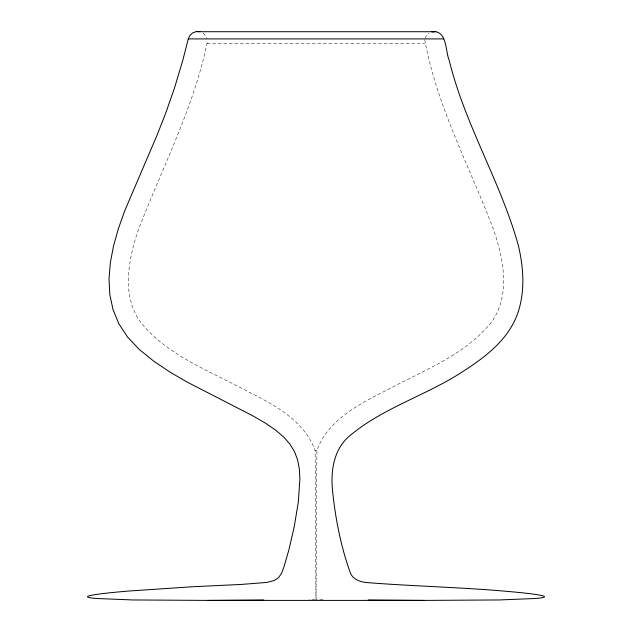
<?xml version="1.0" encoding="UTF-8"?>
<svg xmlns="http://www.w3.org/2000/svg" width="632" height="632" viewBox="0 0 632 632"><rect width="100%" height="100%" fill="white"/><g stroke="black" fill="none" stroke-linecap="round" stroke-linejoin="round"><path stroke-width="0.47" stroke-dasharray="3.16 2.37" d="M424.759 39.737C436.902 107.013 470.311 167.63 494.082 231.107C503.562 259.744 510.522 294.883 491.941 321.506C466.037 354.433 424.933 369.807 389.012 388.98C360.959 403.342 328.522 418.661 316.909 450.411L316 599.555L309.111 599.61M322.889 599.61L316 599.555L315.123 450.411C303.455 418.708 271.065 403.311 242.988 388.98C207.067 369.807 165.963 354.433 140.059 321.506C121.478 294.883 128.438 259.744 137.918 231.107C161.595 168.776 193.21 109.146 207.083 43.379L207.201 40.646M425.304 38.252L426.126 36.024L428.867 33.164M207.083 43.379L424.917 43.379M315.115 450.411L316.885 450.411M203.133 33.164L205.874 36.024L206.688 38.252"/><path stroke-width="0.95" d="M199.594 31.6L196.197 31.6L192.562 32.959L189.75 35.629L188.289 38.907L182.759 60.474L174.448 88.156L165.718 113.096L156.823 135.714L124.417 211.554L118.318 228.895L113.539 245.943L110.347 262.628L109.012 278.831L109.802 294.48L112.986 309.475L118.84 323.726L127.632 337.132L139.475 349.63L153.829 361.259L169.976 372.074L187.23 382.131L253.211 416.022L265.582 423.227L275.718 430.195L283.808 437.123L290.033 444.241L294.575 451.754L297.609 459.875L299.323 468.826L299.9 478.811L298.344 501.895L294.259 526.598L288.982 549.548L283.8 567.354L281.469 573.406L278.53 577.695L273.996 580.579L266.917 582.42L241.203 584.442L193.645 586.678L127.19 591.141C126.566 591.315 64.48 596.087 96.83 598.504L132.673 599.95L207.715 600.4L424.285 600.4L499.327 599.95L535.17 598.504C567.52 596.087 505.434 591.315 504.81 591.141L504.581 591.141C458.145 587.12 411.527 586.204 365.083 582.42C359.252 581.456 353.122 579.165 350.531 573.406C340.846 546.585 335.292 518.279 332.479 489.934C330.702 471.219 333.585 450.426 348.192 437.123C381.491 408.256 425.376 395.909 462.024 372.074C483.82 358.107 506.351 341.462 516.439 316.703C525.397 294.188 523.881 269.121 518.461 245.943C500.931 182.174 464.978 124.97 449.241 60.474C445.244 51.279 447.432 30.478 432.407 31.6M434.958 31.6L431.703 31.718L435.803 31.6L432.091 31.718M207.715 600.4L263.828 599.966M199.783 31.718L432.217 31.718M188.289 38.907L443.711 38.907M368.172 599.966L424.285 600.4M196.197 31.6L199.91 31.718"/></g></svg>
